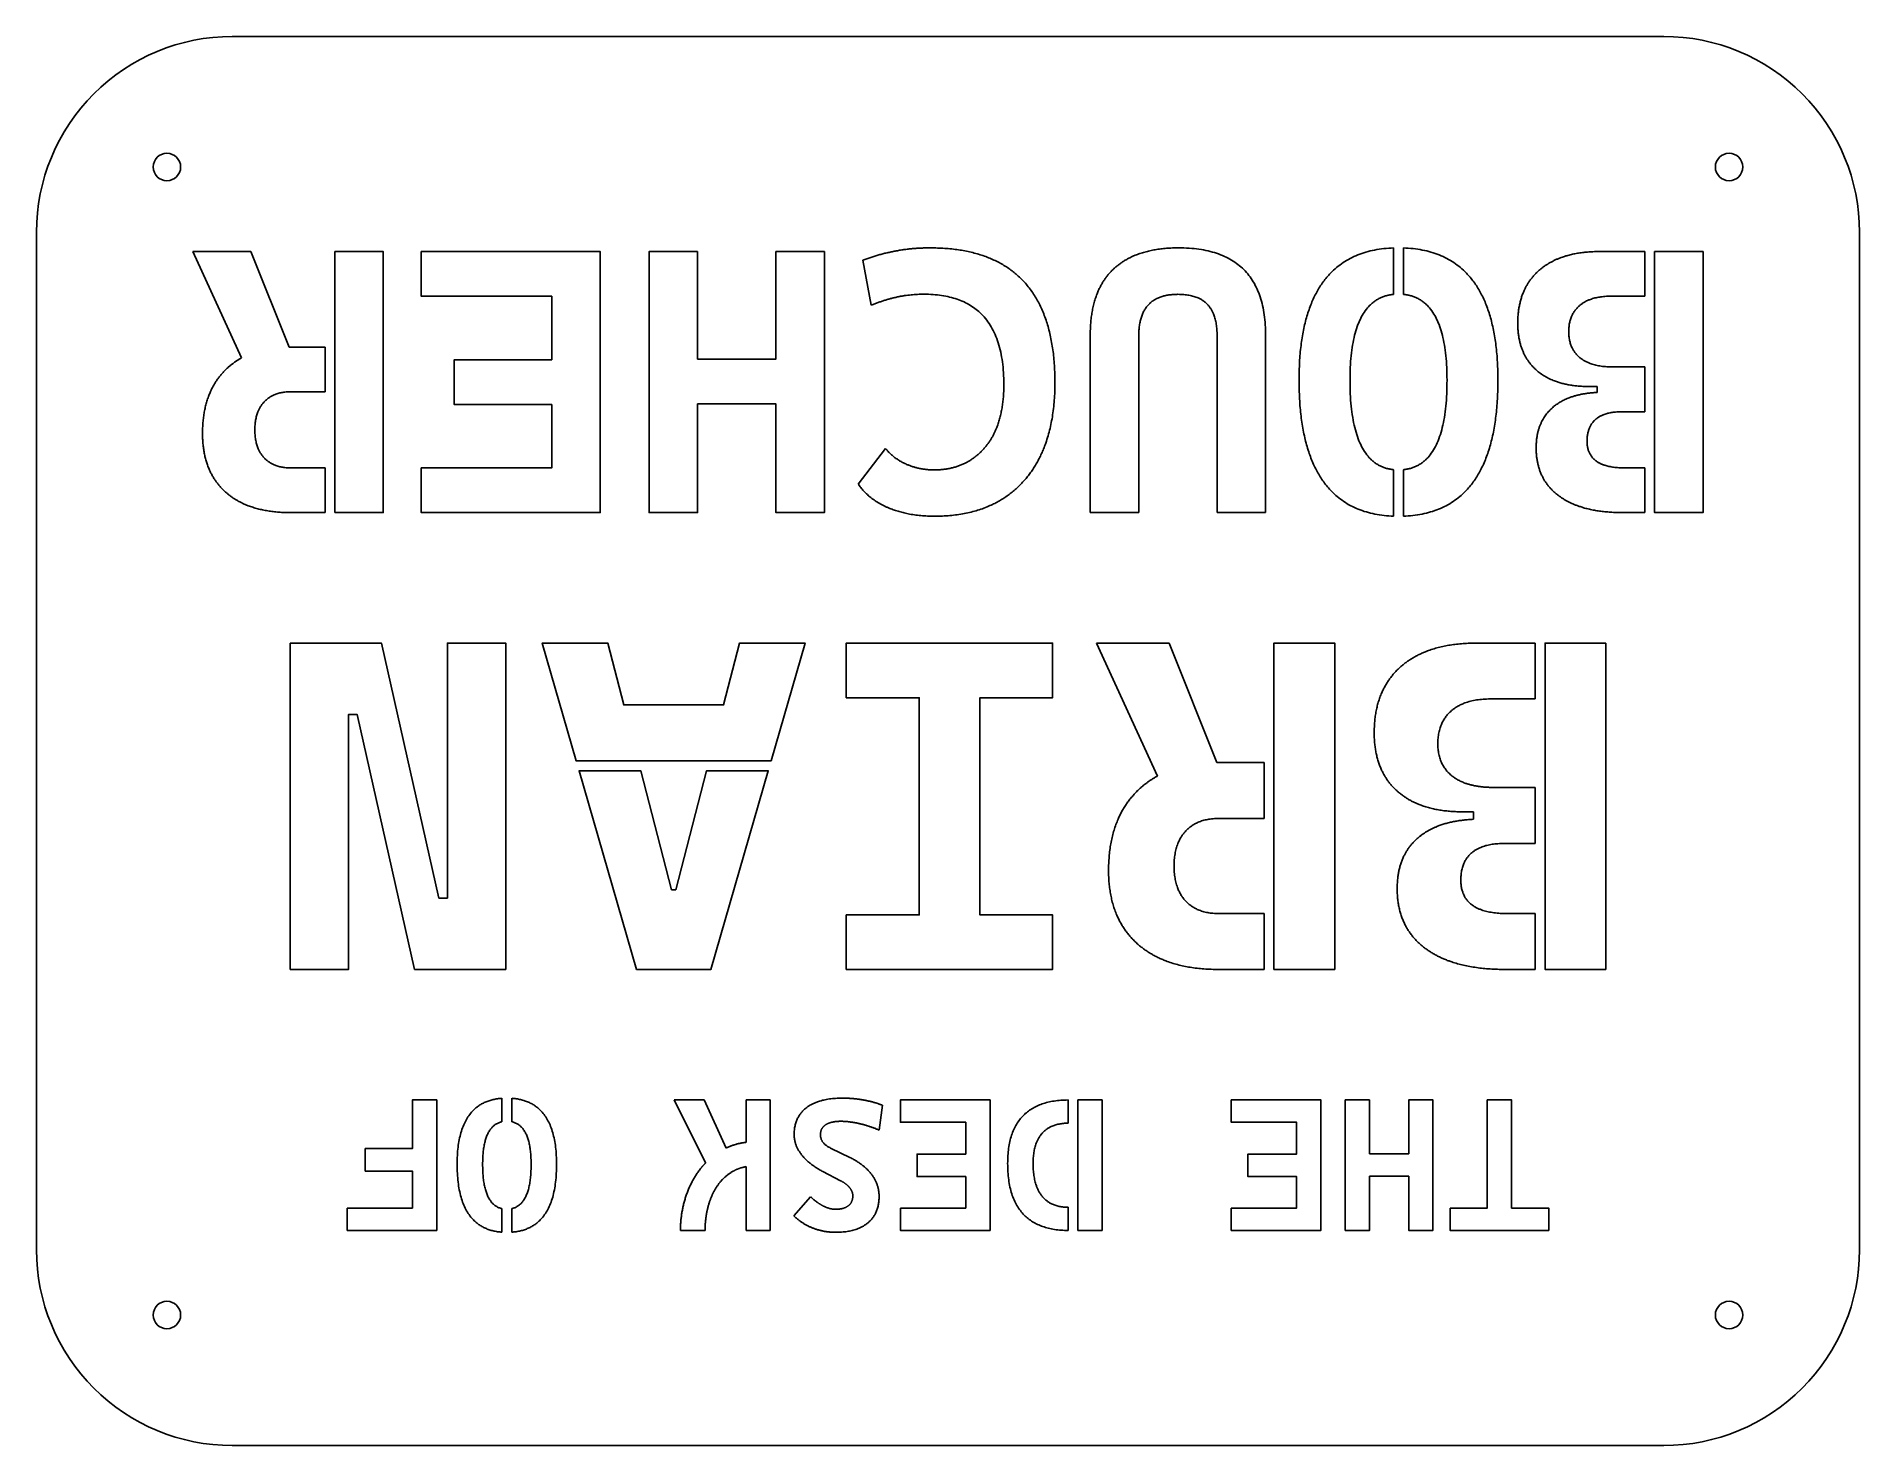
# Model space of a CAD drawing. Header units: millimetres. Extents: x -140 to 140, y -216 to 0.
import ezdxf

# ---------------------------------------------------------------- set-up
doc = ezdxf.new("R2010")
doc.units = ezdxf.units.MM
doc.layers.get('0').update_dxf_attribs({"linetype": 'CONTINUOUS'})

msp = doc.modelspace()

# ---------------------------------------------------------------- linework, layer by layer
for p, q in [((-108.27, -49.26), (-115.72, -32.95)), ((-115.72, -32.95), (-106.85, -32.95)), ((-106.85, -32.95), (-100.97, -47.6)), ((68.29, -32.4), (68.29, -39.52)), ((69.79, -39.52), (69.79, -32.4)), ((99.92, -32.95), (106.78, -32.95)), ((106.78, -32.95), (106.78, -39.8)), ((-11.75, -41.18), (-13.04, -34.3)), ((106.78, -39.8), (101.55, -39.8)), ((21.8, -72.95), (21.8, -45.8)), ((29.24, -45.8), (29.24, -72.95)), ((41.24, -72.95), (41.24, -45.8)), ((48.68, -45.8), (48.68, -72.95)), ((-100.76, -47.6), (-95.47, -47.6)), ((-95.47, -47.6), (-95.47, -54.44)), ((101.94, -50.64), (106.78, -50.64)), ((106.78, -50.64), (106.78, -57.51)), ((-95.47, -54.44), (-100.76, -54.44)), ((99.49, -53.63), (98.2, -53.63)), ((99.49, -54.55), (99.49, -53.63)), ((106.78, -57.51), (103.24, -57.51)), ((-13.75, -68.58), (-9.58, -63.12)), ((-100.76, -66.1), (-95.47, -66.1)), ((-95.47, -66.1), (-95.47, -72.95)), ((68.29, -66.38), (68.29, -73.5)), ((69.79, -73.5), (69.79, -66.38)), ((103.63, -66.1), (106.78, -66.1)), ((106.78, -66.1), (106.78, -72.95)), ((-95.47, -72.95), (-100.76, -72.95)), ((29.24, -72.95), (21.8, -72.95)), ((48.68, -72.95), (41.24, -72.95)), ((106.78, -72.95), (103.35, -72.95)), ((32.09, -113.33), (22.78, -92.95)), ((22.78, -92.95), (33.87, -92.95)), ((33.87, -92.95), (41.22, -111.26)), ((81.06, -92.95), (90.01, -92.95)), ((90.01, -92.95), (90.01, -101.51)), ((90.01, -101.51), (83.1, -101.51)), ((41.48, -111.26), (48.46, -111.26)), ((48.46, -111.26), (48.46, -119.82)), ((83.59, -115.06), (90.01, -115.06)), ((90.01, -115.06), (90.01, -123.65)), ((48.46, -119.82), (41.48, -119.82)), ((80.53, -118.8), (78.91, -118.8)), ((80.53, -119.95), (80.53, -118.8)), ((90.01, -123.65), (85.21, -123.65)), ((41.48, -134.39), (48.46, -134.39)), ((48.46, -134.39), (48.46, -142.95)), ((85.7, -134.39), (90.01, -134.39)), ((90.01, -134.39), (90.01, -142.95)), ((48.46, -142.95), (41.48, -142.95)), ((90.01, -142.95), (85.35, -142.95)), ((-68.36, -162.69), (-68.36, -166.29)), ((-66.86, -166.29), (-66.86, -162.69)), ((-37.14, -172.59), (-41.96, -162.95)), ((-41.96, -162.95), (-37.37, -162.95)), ((-37.37, -162.95), (-34.02, -170.33)), ((-30.94, -169.43), (-30.94, -162.95)), ((-30.94, -162.95), (-27.23, -162.95)), ((-27.23, -162.95), (-27.23, -182.95)), ((-10.03, -163.77), (-10.54, -167.57)), ((18.4, -162.95), (18.4, -166.5)), ((-17.9, -170.37), (-15.03, -171.77)), ((-30.94, -182.95), (-30.94, -173.17)), ((-16.46, -175.32), (-19.17, -173.92)), ((-23.63, -180.71), (-21.07, -177.77)), ((-68.36, -179.6), (-68.36, -183.21)), ((-66.86, -183.21), (-66.86, -179.6)), ((18.4, -179.4), (18.4, -182.95)), ((-37.23, -182.95), (-41, -182.95)), ((-27.23, -182.95), (-30.94, -182.95))]:
    msp.add_line(p, q)
msp.add_lwpolyline([(139.7, -185.9, -0.414214), (109.7, -215.9), (-109.7, -215.9, -0.414214), (-139.7, -185.9), (-139.7, -30, -0.414214), (-109.7, 0), (109.7, 0, -0.414214), (139.7, -30)], format="xyb", close=True)
for points in [[(-93.97, -72.95), (-86.54, -72.95), (-86.54, -32.95), (-93.97, -32.95)], [(-80.73, -66.1), (-80.73, -72.95), (-53.3, -72.95), (-53.3, -32.95), (-80.73, -32.95), (-80.73, -39.8), (-60.73, -39.8), (-60.73, -49.54), (-75.66, -49.54), (-75.66, -56.41), (-60.73, -56.41), (-60.73, -66.1)], [(-38.37, -32.95), (-45.8, -32.95), (-45.8, -72.95), (-38.37, -72.95), (-38.37, -56.3), (-26.37, -56.3), (-26.37, -72.95), (-18.93, -72.95), (-18.93, -32.95), (-26.37, -32.95), (-26.37, -49.43), (-38.37, -49.43)], [(115.72, -32.95), (108.28, -32.95), (108.28, -72.95), (115.72, -72.95)], [(-100.81, -92.95), (-100.81, -142.95), (-91.87, -142.95), (-91.87, -103.87), (-90.56, -103.87), (-81.76, -142.95), (-67.78, -142.95), (-67.78, -92.95), (-76.73, -92.95), (-76.73, -132.03), (-78.03, -132.03), (-86.83, -92.95)], [(-27.12, -111.01), (-21.9, -92.95), (-31.94, -92.95), (-34.39, -102.42), (-49.69, -102.42), (-52.15, -92.95), (-62.18, -92.95), (-56.97, -111.01)], [(-15.6, -134.6), (-15.6, -142.95), (16.02, -142.95), (16.02, -134.6), (4.89, -134.6), (4.89, -101.33), (16.02, -101.33), (16.02, -92.95), (-15.6, -92.95), (-15.6, -101.33), (-4.4, -101.33), (-4.4, -134.6)], [(49.96, -142.95), (59.26, -142.95), (59.26, -92.95), (49.96, -92.95)], [(100.81, -92.95), (91.51, -92.95), (91.51, -142.95), (100.81, -142.95)], [(-47.75, -142.95), (-36.34, -142.95), (-27.55, -112.51), (-37.01, -112.51), (-41.73, -130.73), (-42.36, -130.73), (-47.08, -112.51), (-56.53, -112.51)], [(-92.07, -179.53), (-92.07, -182.95), (-78.35, -182.95), (-78.35, -162.95), (-82.07, -162.95), (-82.07, -170.4), (-89.3, -170.4), (-89.3, -173.85), (-82.07, -173.85), (-82.07, -179.53)], [(-7.28, -179.53), (-7.28, -182.95), (6.44, -182.95), (6.44, -162.95), (-7.28, -162.95), (-7.28, -166.37), (2.72, -166.37), (2.72, -171.25), (-4.75, -171.25), (-4.75, -174.68), (2.72, -174.68), (2.72, -179.53)], [(19.9, -182.95), (23.62, -182.95), (23.62, -162.95), (19.9, -162.95)], [(43.42, -179.53), (43.42, -182.95), (57.14, -182.95), (57.14, -162.95), (43.42, -162.95), (43.42, -166.37), (53.42, -166.37), (53.42, -171.25), (45.96, -171.25), (45.96, -174.68), (53.42, -174.68), (53.42, -179.53)], [(64.61, -162.95), (60.89, -162.95), (60.89, -182.95), (64.61, -182.95), (64.61, -174.63), (70.61, -174.63), (70.61, -182.95), (74.32, -182.95), (74.32, -162.95), (70.61, -162.95), (70.61, -171.19), (64.61, -171.19)], [(76.94, -179.53), (76.94, -182.95), (92.07, -182.95), (92.07, -179.53), (86.37, -179.53), (86.37, -162.95), (82.65, -162.95), (82.65, -179.53)]]:
    msp.add_lwpolyline(points, close=True)
for centre in [(-119.7, -20), (119.7, -20), (-119.7, -195.9), (119.7, -195.9)]:
    msp.add_circle(centre, 2.1)
for points in [[(-13.04, -34.3), (-8.14, -32.39), (-2.73, -32.39)], [(-2.73, -32.39), (16.39, -32.39), (16.39, -53.01)], [(25.25, -35.74), (28.7, -32.39), (35.35, -32.39)], [(35.35, -32.39), (48.68, -32.39), (48.68, -45.8)], [(53.8, -52.67), (53.8, -32.89), (68.29, -32.4)], [(69.79, -32.4), (84.28, -32.89), (84.28, -52.67)], [(90.61, -35.82), (93.89, -32.95), (99.92, -32.95)], [(21.8, -45.8), (21.8, -39.09), (25.25, -35.74)], [(87.32, -43.94), (87.32, -38.7), (90.61, -35.82)], [(-3.69, -39.49), (-7.77, -39.49), (-11.75, -41.18)], [(8.56, -53.29), (8.56, -39.49), (-3.69, -39.49)], [(35.24, -39.51), (29.24, -39.51), (29.24, -45.8)], [(39.79, -41.09), (38.34, -39.51), (35.24, -39.51)], [(41.24, -45.8), (41.24, -42.67), (39.79, -41.09)], [(68.29, -39.52), (61.61, -40.17), (61.61, -52.67)], [(76.48, -52.67), (76.48, -40.17), (69.79, -39.52)], [(96.8, -41.23), (95.13, -42.67), (95.13, -45.26)], [(101.55, -39.8), (98.48, -39.8), (96.8, -41.23)], [(90.15, -51.1), (87.32, -48.58), (87.32, -43.94)], [(95.13, -45.26), (95.13, -47.85), (96.89, -49.25)], [(-110.73, -51.08), (-109.64, -50), (-108.27, -49.26)], [(-100.97, -47.6), (-100.86, -47.6), (-100.76, -47.6)], [(96.89, -49.25), (98.65, -50.64), (101.94, -50.64)], [(-114.25, -60.84), (-114.25, -54.56), (-110.73, -51.08)], [(16.39, -53.01), (16.39, -62.78), (11.58, -68.15)], [(68.29, -73.5), (53.8, -72.99), (53.8, -52.67)], [(61.61, -52.67), (61.61, -65.7), (68.29, -66.38)], [(69.79, -66.38), (76.48, -65.7), (76.48, -52.67)], [(84.28, -52.67), (84.28, -72.99), (69.79, -73.5)], [(98.2, -53.63), (92.99, -53.63), (90.15, -51.1)], [(-100.76, -54.44), (-103.35, -54.44), (-104.79, -55.98)], [(5.65, -62.99), (8.56, -59.57), (8.56, -53.29)], [(92.82, -56.72), (95.24, -54.73), (99.49, -54.55)], [(-104.79, -55.98), (-106.23, -57.51), (-106.23, -60.27)], [(90.14, -63.03), (90.14, -58.92), (92.82, -56.72)], [(99.28, -58.65), (97.94, -59.8), (97.94, -62.02)], [(103.24, -57.51), (100.62, -57.51), (99.28, -58.65)], [(-110.73, -69.8), (-114.25, -66.64), (-114.25, -60.84)], [(-106.23, -60.27), (-106.23, -63.06), (-104.79, -64.58)], [(-9.58, -63.12), (-8.31, -64.7), (-6.35, -65.56)], [(-2.11, -66.41), (2.73, -66.41), (5.65, -62.99)], [(93.59, -70.37), (90.14, -67.8), (90.14, -63.03)], [(97.94, -62.02), (97.94, -64.05), (99.37, -65.08)], [(-104.79, -64.58), (-103.35, -66.1), (-100.76, -66.1)], [(-6.35, -65.56), (-4.39, -66.41), (-2.11, -66.41)], [(99.37, -65.08), (100.79, -66.1), (103.63, -66.1)], [(-100.76, -72.95), (-107.21, -72.95), (-110.73, -69.8)], [(-9.1, -72.23), (-12.17, -70.95), (-13.75, -68.58)], [(11.58, -68.15), (6.76, -73.51), (-2.06, -73.51)], [(-2.06, -73.51), (-6.03, -73.51), (-9.1, -72.23)], [(103.35, -72.95), (97.04, -72.95), (93.59, -70.37)], [(69.42, -96.54), (73.52, -92.95), (81.06, -92.95)], [(65.32, -106.68), (65.32, -100.13), (69.42, -96.54)], [(77.17, -103.3), (75.07, -105.1), (75.07, -108.34)], [(83.1, -101.51), (79.26, -101.51), (77.17, -103.3)], [(68.86, -115.64), (65.32, -112.49), (65.32, -106.68)], [(75.07, -108.34), (75.07, -111.58), (77.27, -113.32)], [(41.22, -111.26), (41.35, -111.26), (41.48, -111.26)], [(29.01, -115.61), (30.38, -114.26), (32.09, -113.33)], [(77.27, -113.32), (79.47, -115.06), (83.59, -115.06)], [(24.61, -127.81), (24.61, -119.96), (29.01, -115.61)], [(78.91, -118.8), (72.39, -118.8), (68.86, -115.64)], [(41.48, -119.82), (38.24, -119.82), (36.44, -121.74)], [(72.18, -122.67), (75.21, -120.18), (80.53, -119.95)], [(36.44, -121.74), (34.65, -123.65), (34.65, -127.1)], [(68.84, -130.56), (68.84, -125.41), (72.18, -122.67)], [(80.26, -125.08), (78.59, -126.51), (78.59, -129.29)], [(85.21, -123.65), (81.94, -123.65), (80.26, -125.08)], [(29.01, -139.01), (24.61, -135.06), (24.61, -127.81)], [(34.65, -127.1), (34.65, -130.59), (36.44, -132.49)], [(73.15, -139.73), (68.84, -136.51), (68.84, -130.56)], [(78.59, -129.29), (78.59, -131.82), (80.37, -133.11)], [(36.44, -132.49), (38.24, -134.39), (41.48, -134.39)], [(80.37, -133.11), (82.15, -134.39), (85.7, -134.39)], [(41.48, -142.95), (33.42, -142.95), (29.01, -139.01)], [(85.35, -142.95), (77.46, -142.95), (73.15, -139.73)], [(-75.23, -172.81), (-75.23, -163.18), (-68.36, -162.69)], [(-66.86, -162.69), (-59.99, -163.18), (-59.99, -172.81)], [(-23.58, -168.22), (-23.58, -165.56), (-21.66, -164.11)], [(-21.66, -164.11), (-19.75, -162.67), (-16.21, -162.67)], [(-16.21, -162.67), (-14.51, -162.67), (-12.9, -162.96)], [(-12.9, -162.96), (-11.3, -163.25), (-10.03, -163.77)], [(9.14, -172.67), (9.14, -163.02), (18.4, -162.95)], [(-68.36, -166.29), (-71.32, -166.92), (-71.32, -172.81)], [(-63.89, -172.81), (-63.89, -166.92), (-66.86, -166.29)], [(-18.75, -166.75), (-19.55, -167.29), (-19.55, -168.29)], [(-16.44, -166.22), (-17.94, -166.22), (-18.75, -166.75)], [(-13.61, -166.57), (-15.14, -166.22), (-16.44, -166.22)], [(-10.54, -167.57), (-12.08, -166.92), (-13.61, -166.57)], [(18.4, -166.5), (15.76, -166.54), (14.42, -168.07)], [(-34.02, -170.33), (-32.61, -169.65), (-30.94, -169.43)], [(-22.43, -171.36), (-23.58, -169.89), (-23.58, -168.22)], [(-19.55, -168.29), (-19.55, -169.6), (-17.9, -170.37)], [(14.42, -168.07), (13.04, -169.64), (13.04, -172.67)], [(-68.36, -183.21), (-75.23, -182.71), (-75.23, -172.81)], [(-71.32, -172.81), (-71.32, -178.95), (-68.36, -179.6)], [(-66.86, -179.6), (-63.89, -178.95), (-63.89, -172.81)], [(-59.99, -172.81), (-59.99, -182.71), (-66.86, -183.21)], [(-37.91, -173.46), (-37.55, -173), (-37.14, -172.59)], [(-30.94, -173.17), (-32.05, -173.37), (-32.95, -173.88)], [(-19.17, -173.92), (-21.28, -172.82), (-22.43, -171.36)], [(-15.03, -171.77), (-12.9, -172.81), (-11.73, -174.34)], [(18.4, -182.95), (9.14, -182.88), (9.14, -172.67)], [(13.04, -172.67), (13.04, -175.99), (14.42, -177.7)], [(-40.21, -177.84), (-39.42, -175.39), (-37.91, -173.46)], [(-32.95, -173.88), (-34.41, -174.71), (-35.36, -176.12)], [(-15.08, -176.39), (-15.56, -175.8), (-16.46, -175.32)], [(-11.73, -174.34), (-10.56, -175.88), (-10.56, -177.74)], [(-41, -182.95), (-41, -180.29), (-40.21, -177.84)], [(-35.36, -176.12), (-36.31, -177.53), (-36.77, -179.3)], [(-21.07, -177.77), (-20.1, -178.7), (-19.11, -179.2)], [(-15.28, -179.17), (-14.59, -178.64), (-14.59, -177.64)], [(-14.59, -177.64), (-14.59, -176.98), (-15.08, -176.39)], [(-10.56, -177.74), (-10.56, -180.36), (-12.3, -181.8)], [(14.42, -177.7), (15.76, -179.36), (18.4, -179.4)], [(-36.77, -179.3), (-37.23, -181.06), (-37.23, -182.95)], [(-20.7, -182.58), (-22.35, -181.94), (-23.63, -180.71)], [(-19.11, -179.2), (-18.13, -179.7), (-17.21, -179.7)], [(-17.21, -179.7), (-15.97, -179.7), (-15.28, -179.17)], [(-17.2, -183.23), (-19.04, -183.23), (-20.7, -182.58)], [(-12.3, -181.8), (-14.03, -183.23), (-17.2, -183.23)]]:
    msp.add_open_spline(points, degree=2)

doc.saveas('drawing.dxf')
